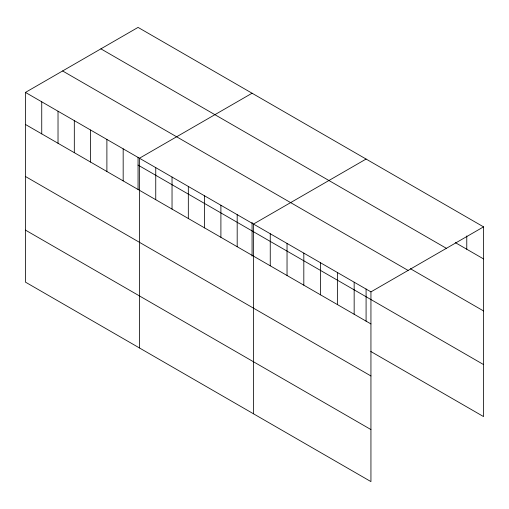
<?xml version="1.0" encoding="UTF-8"?>
<svg xmlns="http://www.w3.org/2000/svg" width="509" height="509" viewBox="0 0 509 509"><rect width="100%" height="100%" fill="white"/><g stroke="black" fill="none" stroke-linecap="round" stroke-linejoin="round"><path stroke-width="0.76" d="M25.45 92.415L370.94 291.88L370.94 481.603L25.45 282.132L25.45 92.415L138.06 27.397L483.55 226.868L483.55 416.585L370.781 351.477M252.07 93.223L139.46 158.235L139.46 347.959M366.086 159.05L253.476 224.062L253.476 413.779M370.94 291.88L483.55 226.868M455.358 242.647L483.55 258.922M100.897 48.851L446.387 248.322M410.388 268.714L483.55 310.954M62.613 70.961L408.103 270.425M138.06 165.088L483.55 364.559M25.45 124.47L370.94 323.94M25.45 176.496L370.94 375.966M25.45 230.106L370.94 429.571M466.772 235.941L466.772 249.238M366.086 288.972L366.086 321.179M354.162 282.196L354.162 314.25M337.378 272.506L337.378 304.56M320.6 262.816L320.6 294.87M303.816 253.126L303.816 285.186M287.038 243.442L287.038 275.496M270.254 233.752L270.254 265.806M252.07 222.369L252.07 256.142M237.188 214.658L237.188 246.712M220.9 205.254L220.9 237.315M204.612 195.85L204.612 227.911M188.324 186.447L188.324 218.507M172.036 177.043L172.036 209.104M155.748 167.639L155.748 199.7M138.06 157.319L138.06 189.526M123.172 148.832L123.172 180.892M106.89 139.434L106.89 171.488M90.602 130.03L90.602 162.085M74.314 120.627L74.314 152.681M58.026 111.223L58.026 143.277M41.738 101.819L41.738 133.873"/></g></svg>
